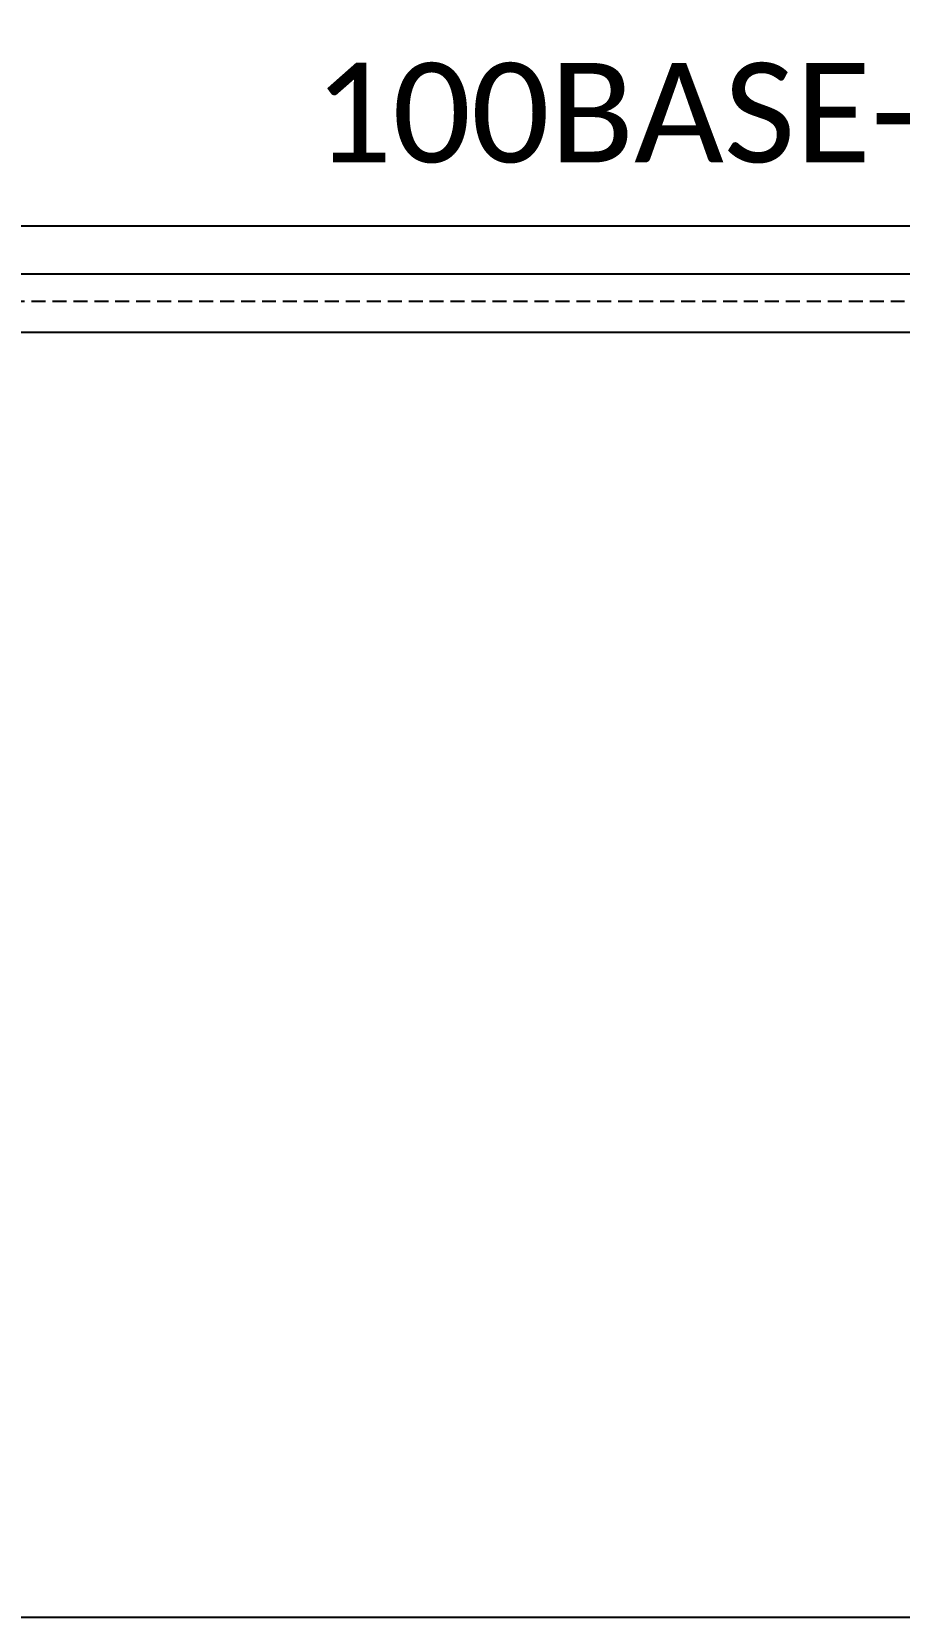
# Model space of a CAD drawing. Extents: x 1 to 296, y 20 to 201.
# Drawn here: x 218.48 to 241.53, y 110 to 152.17 of the extents above; entities that cross this region are included whole.
import ezdxf

# ---------------------------------------------------------------- set-up
doc = ezdxf.new("R2010")
doc.units = 0
doc.header["$LTSCALE"] = 2.97
doc.header["$MEASUREMENT"] = 0
doc.linetypes.add('HIDDEN2', pattern=[0.1875, 0.125, -0.0625])
doc.layers.get('0').update_dxf_attribs({"linetype": 'CONTINUOUS'})
doc.layers.add('CONNECTOR', color=7, linetype='CONTINUOUS')
doc.styles.get("Standard").update_dxf_attribs({"font": 'txt.shx'})

msp = doc.modelspace()

# ---------------------------------------------------------------- linework, layer by layer
at = {"color": 7, "linetype": 'HIDDEN2'}
msp.add_line((160, 145), (280, 145), dxfattribs=at)
at = {"color": 7, "linetype": 'CONTINUOUS'}
msp.add_lwpolyline([(160, 110), (280, 110), (280, 190), (160, 190)], close=True, dxfattribs=at)
at = {"layer": 'CONNECTOR', "linetype": 'CONTINUOUS'}
for points in [[(246.625, 138.375), (246.625, 144.167), (208, 144.167), (208, 148.542), (206.625, 148.542), (206.625, 150)], [(253.25, 138.375), (253.25, 145.72), (208.1, 145.72), (208.1, 148.93), (206.625, 148.93), (206.625, 150)], [(260.125, 138.375), (260.125, 147), (209.4, 147), (209.4, 148.342), (206.625, 148.342), (206.625, 150)]]:
    msp.add_lwpolyline(points, dxfattribs=at)

# ---------------------------------------------------------------- texts
at = {"insert": (236.025, 150), "char_height": 2.64584, "width": 26.5, "attachment_point": 5}
msp.add_mtext('\\C7;\\fCalibri|b0|i0|;\\H2.6458414077759;100BASE-FX', dxfattribs=at)

doc.saveas('drawing.dxf')
